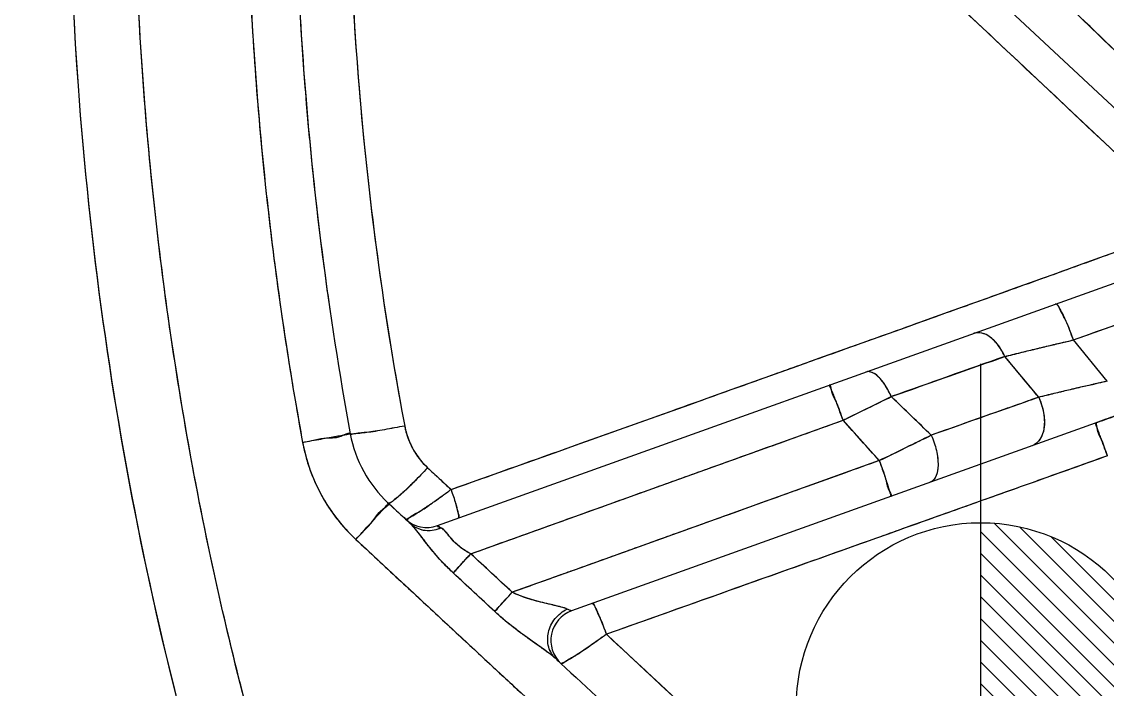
# Model space of a CAD drawing. Header units: millimetres. Extents: x 29875 to 31218, y -21313 to -20364.
# Drawn here: x 30561.32 to 30570.15, y -20668.09 to -20662.67 of the extents above; entities that cross this region are included whole.
import ezdxf

# ---------------------------------------------------------------- set-up
doc = ezdxf.new("R2010")
doc.units = ezdxf.units.MM
doc.header["$LTSCALE"] = 8
doc.linetypes.add('CENTER2', pattern=[1.125, 0.75, -0.125, 0.125, -0.125])
doc.linetypes.add('HIDDEN', pattern=[0.375, 0.25, -0.125])
for name, color, linetype in [('Cav-cor', 30, 'Continuous'), ('PIN', 5, 'Continuous'), ('PRODUCT', 1, 'Continuous'), ('SP', 3, 'Continuous')]:
    doc.layers.add(name, color=color, linetype=linetype)

# ---------------------------------------------------------------- blocks, each defined once
blk = doc.blocks.new('20160826.095208')
at = {"layer": 'SP', "linetype": 'HIDDEN'}
blk.add_circle((0, 0), 16.5, dxfattribs=at)

msp = doc.modelspace()

# ---------------------------------------------------------------- hatches: boundary and pattern name
at = {"layer": 'PIN', "linetype": 'Continuous'}
h = msp.add_hatch(dxfattribs=at)
h.set_pattern_fill('ANSI31', color=3, angle=90, style=0)
h.set_pattern_definition([(135, (63869.637, -41350.5996), (-0.08838834765, -0.08838834765), [])])
h.paths.add_polyline_path([(30569.1198, -20668.2387), (30567.6198, -20668.2387, 0.414214), (30569.1198, -20669.7387)])
h.paths.add_polyline_path([(30569.1198, -20666.7387), (30569.1198, -20668.2387), (30570.6198, -20668.2387, 0.414214)])

# ---------------------------------------------------------------- linework, layer by layer
at = {"layer": 'Cav-cor', "color": 241}
for p, q in [((30570.6943, -20663.8256), (30564.1357, -20657.6991)), ((30564.7031, -20666.7623), (30570.5182, -20664.6784)), ((30569.8723, -20665.254), (30570.3767, -20665.0728)), ((30570.1483, -20665.5887), (30569.8723, -20665.254)), ((30569.5906, -20665.7197), (30569.316, -20665.3881)), ((30568.0209, -20665.8962), (30568.3926, -20665.7145)), ((30568.7174, -20666.0277), (30568.3926, -20665.7145)), ((30564.974, -20666.9913), (30568.0004, -20665.9062)), ((30570.05, -20665.9297), (30565.7936, -20667.455)), ((30568.0004, -20665.9062), (30568.0209, -20665.8962)), ((30568.2947, -20666.2342), (30568.0004, -20665.9062)), ((30564.6229, -20666.2917), (30564.8133, -20666.4691)), ((30568.2947, -20666.2342), (30565.8598, -20667.1073)), ((30564.3034, -20666.5789), (30564.4435, -20666.7091)), ((30564.4831, -20666.7459), (30564.4435, -20666.7091)), ((30565.3112, -20667.304), (30564.974, -20666.9913)), ((30565.1693, -20667.4607), (30564.8322, -20667.1479)), ((30565.8598, -20667.1073), (30565.3112, -20667.304)), ((30565.667, -20667.8456), (30565.7061, -20667.8819))]:
    msp.add_line(p, q, dxfattribs=at)
for centre, radius, start, end in [((29291.1237, -22023.5921), 1866.8926, 46.7398184, 47.0092986), ((30591.0084, -20661.0484), 27.4665, 182.86987, 185.22446), ((29933.2936, -18890.3782), 1885.0242, 289.5737191, 289.7553534), ((30591.0508, -20661.0473), 27.5089, 187.93059, 188.27616), ((30640.2827, -20867.6434), 214.3443, 109.334784, 109.596565), ((30636.6274, -20857.1718), 202.8493, 109.29769, 109.559193), ((30556.4077, -20628.0105), 40.2986, 289.78739, 290.03421), ((30564.9977, -20665.8317), 1.02, 190.42079, 227.10346), ((30565.0449, -20665.8388), 0.619, 190.65881, 227.02321), ((30467.9595, -20460.278), 229.0963, 295.973857, 296.091504), ((30565.0121, -20665.8277), 1.4287, 190.41735, 227.09264), ((30561.1195, -20661.443), 6.2375, 305.50727, 306.31259), ((30561.0228, -20661.3099), 6.402, 304.82005, 305.52013), ((30561.7159, -20662.3122), 5.1835, 303.81742, 304.85682), ((30564.617, -20666.5223), 0.255, 227.10479, 289.71574), ((30564.6254, -20666.539), 0.2633, 288.60502, 293.80273), ((30573.1325, -20660.3591), 10.7441, 217.21835, 217.43569), ((30565.8796, -20667.6951), 0.255, 109.71492, 227.11808), ((32445.2351, -18647.3229), 2759.1556, 227.0732398, 227.1882969)]:
    msp.add_arc(centre, radius, start, end, dxfattribs=at)
for points, knots in [([(30564.9694, -20675.165), (30564.9353, -20675.0338), (30564.5198, -20673.5192), (30562.7843, -20669.729), (30561.2241, -20662.0894), (30562.4022, -20651.9016), (30566.219, -20642.2868), (30571.8196, -20638.9305), (30574.0382, -20637.9756), (30574.4215, -20637.8222)], [0, 0, 0, 0, 0.009599, 0.111218, 0.291735, 0.549911, 0.832713, 0.971362, 1, 1, 1, 1]), ([(30565.4757, -20675.0148), (30565.3734, -20674.6229), (30565.1352, -20673.8476), (30564.7093, -20672.7089), (30564.2576, -20671.5806), (30563.6751, -20670.0682), (30563.0835, -20668.1276), (30562.5834, -20665.7463), (30562.2898, -20663.3304), (30562.1716, -20660.0903), (30562.3767, -20657.658), (30562.6202, -20656.0573)], [0, 0, 0, 0, 0.06251, 0.12503, 0.187554, 0.250078, 0.375091, 0.500111, 0.625131, 0.750149, 1, 1, 1, 1]), ([(30563.487, -20656.4463), (30563.2561, -20658.042), (30563.073, -20660.467), (30563.2385, -20663.6917), (30563.4611, -20665.2925), (30563.607, -20666.086)], [0, 0, 0, 0, 0.499802, 0.749898, 1, 1, 1, 1]), ([(30570.9291, -20663.6006), (30570.4217, -20663.1027), (30569.3969, -20662.1199), (30567.3257, -20660.1812), (30565.7624, -20658.7404), (30564.7191, -20657.7813)], [0, 0, 0, 0, 0.250583, 0.500473, 1, 1, 1, 1]), ([(30563.708, -20657.8592), (30563.527, -20659.6024), (30563.4667, -20662.3178), (30563.8148, -20665.0391), (30563.9945, -20666.0162)], [0, 0, 0, 0, 0.635443, 1, 1, 1, 1]), ([(30564.1198, -20658.0266), (30563.9897, -20659.3462), (30563.8951, -20662.005), (30564.192, -20664.6509), (30564.4366, -20665.9533)], [0, 0, 0, 0, 0.500145, 1, 1, 1, 1]), ([(30569.8723, -20665.254), (30569.8588, -20665.2155), (30569.832, -20665.1443), (30569.796, -20665.0618), (30569.7691, -20665.0093), (30569.7526, -20664.9826), (30569.7413, -20664.9673), (30569.7314, -20664.9604), (30569.7283, -20664.9615)], [0, 0, 0, 0, 0.370656, 0.691393, 0.815815, 0.909615, 0.970302, 1, 1, 1, 1]), ([(30569.3158, -20665.3882), (30569.3013, -20665.3564), (30569.2678, -20665.2987), (30569.204, -20665.2312), (30569.1334, -20665.1926), (30569.083, -20665.1927), (30569.0627, -20665.2)], [0, 0, 0, 0, 0.308108, 0.582649, 0.810049, 1, 1, 1, 1]), ([(30569.3158, -20665.3882), (30569.3586, -20665.3775), (30569.5437, -20665.3313), (30569.7296, -20665.2879), (30569.8723, -20665.254)], [0, 0, 0, 0, 0.231328, 1, 1, 1, 1]), ([(30568.3926, -20665.7145), (30568.379, -20665.6831), (30568.356, -20665.6389), (30568.3186, -20665.5866), (30568.2761, -20665.5381), (30568.2205, -20665.5018), (30568.1856, -20665.5143)], [0, 0, 0, 0, 0.339575, 0.49361, 0.631668, 1, 1, 1, 1]), ([(30568.0004, -20665.9062), (30567.9872, -20665.8694), (30567.9677, -20665.8161), (30567.9421, -20665.7486), (30567.9254, -20665.7058), (30567.9112, -20665.671), (30567.9011, -20665.6474), (30567.8946, -20665.6338), (30567.8911, -20665.6269), (30567.889, -20665.6235), (30567.8872, -20665.6212), (30567.8866, -20665.6214)], [0, 0, 0, 0, 0.381154, 0.554258, 0.705497, 0.82966, 0.921883, 0.954975, 0.979065, 0.993981, 1, 1, 1, 1]), ([(30570.1483, -20665.5887), (30570.0983, -20665.6003), (30569.9121, -20665.6428), (30569.7261, -20665.6865), (30569.5903, -20665.7198)], [0, 0, 0, 0, 0.268343, 1, 1, 1, 1]), ([(30569.5905, -20665.7198), (30569.6089, -20665.7592), (30569.6346, -20665.8403), (30569.6407, -20665.959), (30569.6125, -20666.0593), (30569.5639, -20666.1039), (30569.5382, -20666.1131)], [0, 0, 0, 0, 0.300541, 0.579879, 0.811919, 1, 1, 1, 1]), ([(30570.1492, -20666.1955), (30570.1432, -20666.1788), (30570.1313, -20666.1456), (30570.1137, -20666.0969), (30570.0971, -20666.0514), (30570.0822, -20666.0112), (30570.0712, -20665.9818), (30570.0637, -20665.9623), (30570.0593, -20665.9509), (30570.0557, -20665.9422), (30570.0531, -20665.9352), (30570.0512, -20665.9324), (30570.0504, -20665.9295), (30570.05, -20665.9297)], [0, 0, 0, 0, 0.187623, 0.373079, 0.546575, 0.699759, 0.826511, 0.878126, 0.921076, 0.955032, 0.979689, 0.99475, 1, 1, 1, 1]), ([(30563.607, -20666.086), (30563.6323, -20666.0813), (30563.682, -20666.0722), (30563.7541, -20666.0591), (30563.8203, -20666.047), (30563.8782, -20666.0366), (30563.9202, -20666.029), (30563.9479, -20666.0241), (30563.9641, -20666.0211), (30563.9765, -20666.0193), (30563.9863, -20666.0169), (30563.9906, -20666.0175), (30563.9944, -20666.0156), (30563.9945, -20666.0162)], [0, 0, 0, 0, 0.195914, 0.384787, 0.558249, 0.709263, 0.832854, 0.88287, 0.924365, 0.957074, 0.980747, 0.995137, 1, 1, 1, 1]), ([(30564.4366, -20665.9533), (30564.4089, -20665.9585), (30564.354, -20665.9686), (30564.2736, -20665.9826), (30564.1985, -20665.9949), (30564.132, -20666.0049), (30564.0769, -20666.0124), (30564.039, -20666.0166), (30564.0165, -20666.0182), (30564.005, -20666.0184), (30563.9988, -20666.0181), (30563.9947, -20666.0172), (30563.9945, -20666.0162)], [0, 0, 0, 0, 0.188865, 0.374107, 0.546561, 0.699019, 0.82507, 0.919526, 0.953473, 0.978156, 0.993494, 1, 1, 1, 1]), ([(30568.7174, -20666.0277), (30568.7354, -20666.0678), (30568.7563, -20666.1295), (30568.7705, -20666.2134), (30568.7762, -20666.3002), (30568.7571, -20666.393), (30568.7096, -20666.41)], [0, 0, 0, 0, 0.326635, 0.482126, 0.62464, 1, 1, 1, 1]), ([(30570.1492, -20666.1955), (30569.8094, -20666.3167), (30568.452, -20666.8004), (30567.0943, -20667.2832), (30566.0765, -20667.6453)], [0, 0, 0, 0, 0.250331, 1, 1, 1, 1]), ([(30564.6229, -20666.2917), (30564.5863, -20666.3315), (30564.5319, -20666.3885), (30564.4603, -20666.4589), (30564.413, -20666.503), (30564.3733, -20666.5378), (30564.3405, -20666.5631), (30564.321, -20666.576), (30564.3062, -20666.5815), (30564.3034, -20666.5789)], [0, 0, 0, 0, 0.374301, 0.545334, 0.696057, 0.820586, 0.91428, 0.973689, 1, 1, 1, 1]), ([(30568.2947, -20666.2342), (30568.3079, -20666.2708), (30568.3266, -20666.3242), (30568.3497, -20666.3925), (30568.3639, -20666.436), (30568.375, -20666.4718), (30568.3822, -20666.4963), (30568.3859, -20666.5109), (30568.3875, -20666.5184), (30568.388, -20666.5224), (30568.3881, -20666.5252), (30568.3875, -20666.5254)], [0, 0, 0, 0, 0.381422, 0.55454, 0.705745, 0.829848, 0.922004, 0.955064, 0.979124, 0.994013, 1, 1, 1, 1]), ([(30564.8133, -20666.4691), (30564.8235, -20666.4982), (30564.8377, -20666.5405), (30564.8542, -20666.5947), (30564.8637, -20666.6292), (30564.8705, -20666.6573), (30564.8746, -20666.6796), (30564.8759, -20666.6922), (30564.875, -20666.7007), (30564.873, -20666.7014)], [0, 0, 0, 0, 0.382395, 0.554, 0.703262, 0.825582, 0.916778, 0.974541, 1, 1, 1, 1]), ([(30564.0395, -20666.8741), (30564.057, -20666.8552), (30564.0915, -20666.8179), (30564.1413, -20666.7637), (30564.1869, -20666.7136), (30564.2265, -20666.6697), (30564.255, -20666.6376), (30564.2736, -20666.6162), (30564.2844, -20666.6037), (30564.2925, -20666.5939), (30564.299, -20666.5863), (30564.3013, -20666.5823), (30564.3039, -20666.5794), (30564.3034, -20666.5789)], [0, 0, 0, 0, 0.195511, 0.384154, 0.557516, 0.708523, 0.832172, 0.882232, 0.923781, 0.956553, 0.980307, 0.994817, 1, 1, 1, 1]), ([(30564.4435, -20666.7091), (30564.4446, -20666.7101), (30564.4503, -20666.7089), (30564.459, -20666.7056), (30564.4732, -20666.6986), (30564.5003, -20666.6834), (30564.5436, -20666.6565), (30564.5801, -20666.6324), (30564.6007, -20666.6187)], [0, 0, 0, 0, 0.025017, 0.079458, 0.16458, 0.279783, 0.592855, 1, 1, 1, 1]), ([(30564.5365, -20666.8059), (30564.532, -20666.8002), (30564.5151, -20666.7794), (30564.4974, -20666.7592), (30564.4831, -20666.7459)], [0, 0, 0, 0, 0.272294, 1, 1, 1, 1]), ([(30564.5766, -20666.8577), (30564.5732, -20666.8532), (30564.56, -20666.8358), (30564.5466, -20666.8185), (30564.5365, -20666.8059)], [0, 0, 0, 0, 0.258508, 1, 1, 1, 1]), ([(30564.5561, -20666.7896), (30564.5767, -20666.7968), (30564.6061, -20666.8022), (30564.6355, -20666.8019), (30564.6429, -20666.8015)], [0, 0, 0, 0, 0.745513, 1, 1, 1, 1]), ([(30564.7317, -20666.7799), (30564.7274, -20666.7775), (30564.7204, -20666.7736), (30564.7099, -20666.7675), (30564.7067, -20666.7654), (30564.7025, -20666.7625), (30564.7031, -20666.7623)], [0, 0, 0, 0, 0.437539, 0.757507, 0.946071, 1, 1, 1, 1]), ([(30564.7686, -20666.8115), (30564.7656, -20666.8082), (30564.7545, -20666.7964), (30564.742, -20666.7856), (30564.7317, -20666.7799)], [0, 0, 0, 0, 0.27661, 1, 1, 1, 1]), ([(30564.974, -20666.9913), (30564.9293, -20666.9689), (30564.8679, -20666.9271), (30564.807, -20666.8584), (30564.7814, -20666.8256), (30564.7686, -20666.8115)], [0, 0, 0, 0, 0.54592, 0.792456, 1, 1, 1, 1]), ([(30564.8322, -20667.1479), (30564.7891, -20667.1079), (30564.7081, -20667.0253), (30564.6358, -20666.935), (30564.6013, -20666.8901)], [0, 0, 0, 0, 0.50936, 1, 1, 1, 1]), ([(30564.8322, -20667.148), (30564.8407, -20667.1381), (30564.8874, -20667.0853), (30564.935, -20667.0334), (30564.974, -20666.9913)], [0, 0, 0, 0, 0.185358, 1, 1, 1, 1]), ([(30565.1693, -20667.4607), (30565.1778, -20667.4509), (30565.2245, -20667.3981), (30565.2722, -20667.3461), (30565.3112, -20667.304)], [0, 0, 0, 0, 0.185202, 1, 1, 1, 1]), ([(30565.5748, -20667.3917), (30565.553, -20667.3865), (30565.4632, -20667.3639), (30565.3739, -20667.3355), (30565.3112, -20667.304)], [0, 0, 0, 0, 0.242535, 1, 1, 1, 1]), ([(30565.71, -20667.4244), (30565.6996, -20667.4216), (30565.6546, -20667.4103), (30565.6094, -20667.4001), (30565.5748, -20667.3917)], [0, 0, 0, 0, 0.232373, 1, 1, 1, 1]), ([(30565.6053, -20667.6297), (30565.6144, -20667.5893), (30565.6526, -20667.5117), (30565.7204, -20667.4581), (30565.7582, -20667.4403)], [0, 0, 0, 0, 0.498199, 1, 1, 1, 1]), ([(30565.7582, -20667.4403), (30565.7549, -20667.4387), (30565.7393, -20667.4323), (30565.7229, -20667.4278), (30565.71, -20667.4244)], [0, 0, 0, 0, 0.210787, 1, 1, 1, 1]), ([(30565.7936, -20667.455), (30565.7926, -20667.4554), (30565.7889, -20667.4533), (30565.782, -20667.4512), (30565.7712, -20667.4461), (30565.7629, -20667.4424), (30565.7582, -20667.4403)], [0, 0, 0, 0, 0.08297, 0.28409, 0.594381, 1, 1, 1, 1]), ([(30566.0765, -20667.6453), (30566.0651, -20667.6128), (30566.0476, -20667.5656), (30566.0235, -20667.506), (30566.007, -20667.4678), (30565.9926, -20667.4371), (30565.9799, -20667.4135), (30565.972, -20667.4011), (30565.965, -20667.3936), (30565.9628, -20667.3944)], [0, 0, 0, 0, 0.372289, 0.544167, 0.695572, 0.820845, 0.914782, 0.974353, 1, 1, 1, 1]), ([(30565.5426, -20667.751), (30565.5118, -20667.7291), (30565.383, -20667.6383), (30565.2571, -20667.5423), (30565.1693, -20667.4607)], [0, 0, 0, 0, 0.239714, 1, 1, 1, 1]), ([(30565.6669, -20667.8457), (30565.6392, -20667.8199), (30565.5969, -20667.7496), (30565.5966, -20667.6684), (30565.6053, -20667.6297)], [0, 0, 0, 0, 0.488639, 1, 1, 1, 1]), ([(30566.0765, -20667.6453), (30566.0326, -20667.6775), (30565.9679, -20667.7237), (30565.8837, -20667.7811), (30565.8287, -20667.8173), (30565.7821, -20667.8466), (30565.7464, -20667.8673), (30565.723, -20667.8789), (30565.7114, -20667.8826), (30565.707, -20667.8828), (30565.7061, -20667.8819)], [0, 0, 0, 0, 0.369878, 0.54047, 0.691912, 0.817971, 0.913525, 0.974389, 0.991346, 1, 1, 1, 1]), ([(30565.613, -20667.8019), (30565.6074, -20667.7977), (30565.5842, -20667.7805), (30565.5606, -20667.7637), (30565.5426, -20667.751)], [0, 0, 0, 0, 0.240309, 1, 1, 1, 1]), ([(30565.667, -20667.8456), (30565.6631, -20667.8421), (30565.6457, -20667.8268), (30565.6274, -20667.8127), (30565.613, -20667.8019)], [0, 0, 0, 0, 0.225724, 1, 1, 1, 1]), ([(30565.7061, -20667.8819), (30565.9253, -20668.0855), (30566.7644, -20668.8648), (30568.1308, -20670.1332), (30569.2782, -20671.1978), (30569.8054, -20671.6868)], [0, 0, 0, 0, 0.160438, 0.61428, 1, 1, 1, 1])]:
    msp.add_open_spline(points, degree=3, knots=knots, dxfattribs=at)
for points in [[(30564.4831, -20666.7459), (30564.5039, -20666.7652), (30564.5293, -20666.7803), (30564.5561, -20666.7896)], [(30564.6429, -20666.8015), (30564.6655, -20666.8002), (30564.688, -20666.7957), (30564.7094, -20666.7885)], [(30564.0395, -20666.8741), (30565.873, -20668.5783), (30567.7078, -20670.2811), (30569.5424, -20671.9841)]]:
    msp.add_open_spline(points, degree=3, dxfattribs=at)
at = {"layer": 'PIN', "color": 3, "linetype": 'CENTER2'}
msp.add_line((30569.1198, -20671.4486), (30569.1198, -20665.0287), dxfattribs=at)
at = {"layer": 'PIN', "color": 3, "linetype": 'Continuous'}
msp.add_circle((30569.1198, -20668.2387), 1.5, dxfattribs=at)
at = {"layer": 'PRODUCT'}
for p, q in [((30570.6943, -20663.8256), (30564.1357, -20657.6991)), ((30564.7031, -20666.7623), (30570.5182, -20664.6784)), ((30570.1483, -20665.5887), (30569.8723, -20665.254)), ((30570.05, -20665.9297), (30565.7936, -20667.455))]:
    msp.add_line(p, q, dxfattribs=at)
for centre, radius, start, end in [((30564.9977, -20665.8317), 1.02, 190.42079, 227.10346), ((30564.617, -20666.5223), 0.255, 227.10479, 289.71574), ((30565.8796, -20667.6951), 0.255, 109.71574, 227.11808)]:
    msp.add_arc(centre, radius, start, end, dxfattribs=at)
for points, start_tangent, end_tangent in [([(30564.347, -20673.2524), (30563.3657, -20670.7121), (30561.7841, -20663.1889), (30562.0988, -20655.9754)], (-0.352455, 0.935829), (0.150459, 0.988616)), ([(30565.4757, -20675.0148), (30565.3719, -20674.637), (30565.2605, -20674.2682), (30565.1392, -20673.8973), (30565.0056, -20673.5139), (30564.8566, -20673.1079), (30564.689, -20672.6693), (30564.5009, -20672.1894), (30564.2921, -20671.6611), (30564.0641, -20671.0749), (30563.822, -20670.421), (30563.5751, -20669.6946), (30563.3295, -20668.8921), (30563.0893, -20668.004), (30562.861, -20667.0242), (30562.6574, -20665.9734), (30562.4876, -20664.8696), (30562.3559, -20663.7019), (30562.2677, -20662.4417), (30562.2336, -20661.056), (30562.2692, -20659.5344), (30562.3911, -20657.8786), (30562.6202, -20656.0573)], (-0.252615, 0.967567), (0.150383, 0.988628)), ([(30563.487, -20656.4463), (30563.2957, -20658.0234), (30563.1891, -20659.4392), (30563.1488, -20660.7163), (30563.1597, -20661.8586), (30563.2084, -20662.8809), (30563.2847, -20663.8048), (30563.3806, -20664.6407), (30563.4894, -20665.3977), (30563.607, -20666.086)], (-0.14318, -0.989697), (0.180825, -0.983515)), ([(30570.9291, -20663.6006), (30569.5869, -20662.3061), (30568.1045, -20660.9116), (30566.4885, -20659.4117), (30564.7191, -20657.7813)], (-0.713792, 0.700358), (-0.73618, 0.676785)), ([(30563.708, -20657.8591), (30563.7033, -20657.9042), (30563.6153, -20663.0557), (30563.9945, -20666.0162)], (-0.103232, -0.994657), (0.180876, -0.983506)), ([(30564.1198, -20658.0266), (30564.012, -20659.4568), (30563.973, -20660.9581), (30564.0108, -20662.3951), (30564.1102, -20663.6879), (30564.2558, -20664.8679), (30564.4366, -20665.9533)], (-0.098141, -0.995172), (0.184565, -0.98282)), ([(30570.5284, -20664.029), (30569.8167, -20663.3594), (30569.0452, -20662.6348), (30568.2106, -20661.8519), (30567.3096, -20661.0079), (30566.3379, -20660.0988), (30565.2812, -20659.1112), (30564.2933, -20658.1886)], (-0.728076, 0.685496), (-0.730966, 0.682414)), ([(30563.6559, -20663.5494), (30563.6792, -20663.7926)], (0.091052, -0.995846), (0.099882, -0.994999)), ([(30563.6792, -20663.7926), (30563.805, -20664.8427)], (0.099882, -0.994999), (0.137974, -0.990436)), ([(30569.9237, -20664.6443), (30570.1549, -20664.5611)], (0.941051, 0.338264), (0.9409, 0.338684)), ([(30569.6498, -20664.7427), (30569.9237, -20664.6443)], (0.941208, 0.337828), (0.941051, 0.338264)), ([(30568.9843, -20664.9812), (30569.3639, -20664.8452), (30569.6498, -20664.7427)], (0.941504, 0.337001), (0.941208, 0.337828)), ([(30563.805, -20664.8427), (30563.8284, -20665.007)], (0.137974, -0.990436), (0.143945, -0.989586)), ([(30569.8723, -20665.254), (30569.8142, -20665.1043), (30569.7611, -20664.9965), (30569.7283, -20664.9615)], (-0.33066, 0.94375), (-0.941062, -0.338235)), ([(30568.7568, -20665.0626), (30568.9843, -20664.9812)], (0.941582, 0.336784), (0.941504, 0.337001)), ([(30568.0983, -20665.2979), (30568.7568, -20665.0626)], (0.941753, 0.336304), (0.941582, 0.336784)), ([(30569.8723, -20665.254), (30570.1248, -20665.1633), (30570.3767, -20665.0728)], (0.941153, 0.337981), (0.941069, 0.338214)), ([(30569.3158, -20665.3882), (30569.2415, -20665.2725), (30569.1504, -20665.2048), (30569.0627, -20665.2)], (-0.413909, 0.910318), (-0.941763, -0.336277)), ([(30567.8082, -20665.4015), (30568.0983, -20665.2979)], (0.941807, 0.336155), (0.941753, 0.336304)), ([(30569.3158, -20665.3882), (30569.4382, -20665.3577), (30569.5558, -20665.3291), (30569.6678, -20665.3023), (30569.7734, -20665.2774), (30569.8723, -20665.254)], (0.970084, 0.242768), (0.972939, 0.231063)), ([(30564.8133, -20666.4691), (30565.7497, -20666.1355), (30566.6025, -20665.8316), (30567.3829, -20665.5533), (30567.8082, -20665.4015)], (0.942005, 0.3356), (0.941807, 0.336155)), ([(30568.3926, -20665.7145), (30568.7078, -20665.6025), (30569.0158, -20665.4937), (30569.316, -20665.3881)], (0.942081, 0.335386), (0.943664, 0.330905)), ([(30569.5905, -20665.7198), (30569.4534, -20665.5542), (30569.316, -20665.3881)], (-0.637708, 0.770278), (-0.637599, 0.770369)), ([(30568.3926, -20665.7145), (30568.3264, -20665.5979), (30568.252, -20665.526), (30568.1856, -20665.5143)], (-0.399134, 0.916893), (-0.941379, -0.33735)), ([(30568.0004, -20665.9062), (30567.9474, -20665.7625), (30567.9057, -20665.6582), (30567.8866, -20665.6214)], (-0.337315, 0.941392), (-0.942385, -0.33453)), ([(30570.1483, -20665.5887), (30570.0505, -20665.6112), (30569.9453, -20665.6354), (30569.8331, -20665.6615), (30569.7145, -20665.6896), (30569.5903, -20665.7198)], (-0.974237, -0.225525), (-0.971215, -0.238203)), ([(30568.2021, -20665.8077), (30568.3926, -20665.7145)], (0.89843, 0.439118), (0.897936, 0.440126)), ([(30568.7174, -20666.0277), (30568.5561, -20665.872), (30568.3926, -20665.7145)], (-0.719317, 0.694682), (-0.720171, 0.693797)), ([(30569.5905, -20665.7198), (30569.421, -20665.7792)], (-0.94388, -0.330288), (-0.943493, -0.331393)), ([(30569.5905, -20665.7198), (30569.6353, -20665.8863), (30569.6158, -20666.0331), (30569.5382, -20666.1131)], (0.422755, -0.906244), (-0.941659, -0.336568)), ([(30568.0208, -20665.8962), (30568.2021, -20665.8077)], (0.898787, 0.438385), (0.89843, 0.439118)), ([(30569.421, -20665.7792), (30569.3067, -20665.8194), (30569.0155, -20665.9221), (30568.7174, -20666.0277)], (-0.943493, -0.331393), (-0.942297, -0.334779)), ([(30564.974, -20666.9913), (30565.5343, -20666.7904), (30566.0408, -20666.6088), (30566.504, -20666.4427), (30566.9261, -20666.2914), (30567.3125, -20666.1528), (30567.6686, -20666.0251), (30568.0004, -20665.9062)], (0.941331, 0.337485), (0.941333, 0.337478)), ([(30568.0004, -20665.9062), (30568.0208, -20665.8962)], (0.898833, 0.438291), (0.898787, 0.438385)), ([(30568.2947, -20666.2342), (30568.1486, -20666.0712), (30568.0004, -20665.9062)], (-0.667328, 0.744764), (-0.668412, 0.743791)), ([(30570.2132, -20665.8706), (30570.1364, -20665.8985), (30570.05, -20665.9297)], (-0.939908, -0.341426), (-0.941371, -0.337374)), ([(30570.1492, -20666.1955), (30570.1019, -20666.0645), (30570.065, -20665.9658), (30570.05, -20665.9297)], (-0.335797, 0.941935), (-0.941107, -0.33811)), ([(30563.607, -20666.086), (30563.8017, -20666.0504), (30563.943, -20666.025), (30563.9945, -20666.0162)], (0.983528, 0.180754), (0.18089, -0.983503)), ([(30564.4366, -20665.9533), (30564.2717, -20665.9828), (30564.1281, -20666.0053), (30564.0301, -20666.0171), (30563.9945, -20666.0162)], (-0.98274, -0.184993), (-0.180889, 0.983503)), ([(30564.4366, -20665.9533), (30564.4723, -20666.0739), (30564.5357, -20666.1908), (30564.6229, -20666.2917)], (0.184626, -0.982809), (0.731512, -0.681828)), ([(30568.7174, -20666.0277), (30568.5132, -20666.1276), (30568.2947, -20666.2342)], (-0.898081, -0.439831), (-0.898989, -0.437972)), ([(30568.7174, -20666.0277), (30568.7591, -20666.1528), (30568.7724, -20666.2722), (30568.7548, -20666.3636), (30568.7096, -20666.41)], (0.408477, -0.912769), (-0.941339, -0.337463)), ([(30563.607, -20666.086), (30563.6477, -20666.2511), (30563.7126, -20666.4212), (30563.802, -20666.5871), (30563.9129, -20666.7403), (30564.0395, -20666.8741)], (0.180814, -0.983517), (0.73247, -0.6808)), ([(30570.1492, -20666.1955), (30569.6332, -20666.3795)], (-0.94184, -0.336063), (-0.941967, -0.335706)), ([(30564.6229, -20666.2917), (30564.5108, -20666.4089), (30564.4101, -20666.5052), (30564.337, -20666.5651)], (-0.677284, -0.735721), (-0.75345, -0.657505)), ([(30564.6229, -20666.2917), (30564.7183, -20666.3806), (30564.8133, -20666.4691)], (0.731543, -0.681796), (0.731613, -0.68172)), ([(30568.2947, -20666.2342), (30568.0123, -20666.3354), (30567.708, -20666.4445), (30567.3797, -20666.5622), (30567.0254, -20666.6893), (30566.643, -20666.8264), (30566.231, -20666.9742), (30565.7882, -20667.1329), (30565.6906, -20667.1679)], (-0.941337, -0.337467), (-0.941318, -0.337521)), ([(30568.2947, -20666.2342), (30568.3449, -20666.3785), (30568.3789, -20666.4851), (30568.3875, -20666.5254)], (0.3373, -0.941397), (-0.941377, -0.337358)), ([(30569.6332, -20666.3795), (30569.2463, -20666.5173), (30568.8038, -20666.6749)], (-0.941967, -0.335706), (-0.942079, -0.335391)), ([(30564.7431, -20666.5196), (30564.8133, -20666.4691)], (0.815849, 0.578265), (0.805713, 0.592306)), ([(30564.8133, -20666.4691), (30564.8508, -20666.5838), (30564.8725, -20666.6681)], (0.332125, -0.943235), (0.328751, -0.944417)), ([(30564.6784, -20666.5656), (30564.7431, -20666.5196)], (0.812425, 0.583066), (0.815849, 0.578265)), ([(30564.0395, -20666.8741), (30564.174, -20666.7277), (30564.2703, -20666.62), (30564.3022, -20666.5957)], (0.680275, 0.732957), (0.659428, 0.751768)), ([(30564.3022, -20666.5957), (30564.3034, -20666.5789)], (0.659428, 0.751768), (-0.732584, 0.680677)), ([(30564.337, -20666.5651), (30564.3034, -20666.5789)], (-0.75345, -0.657505), (-0.73262, 0.680637)), ([(30564.3034, -20666.5789), (30564.3942, -20666.6633), (30564.4435, -20666.7091)], (0.732584, -0.680677), (0.7326, -0.68066)), ([(30564.4435, -20666.7091), (30564.4763, -20666.6967), (30564.5592, -20666.6461)], (0.726345, -0.687331), (0.871449, 0.490485)), ([(30564.5592, -20666.6461), (30564.6052, -20666.6174)], (0.871449, 0.490485), (0.829682, 0.558237)), ([(30564.6052, -20666.6174), (30564.6784, -20666.5656)], (0.829682, 0.558237), (0.812425, 0.583066)), ([(30564.4435, -20666.7091), (30564.4831, -20666.7459)], (0.7326, -0.68066), (0.732604, -0.680655)), ([(30564.8725, -20666.6681), (30564.873, -20666.7014)], (0.328751, -0.944417), (-0.941461, -0.337122)), ([(30568.8038, -20666.6749), (30568.4816, -20666.7896)], (-0.942079, -0.335391), (-0.942106, -0.335315)), ([(30564.4831, -20666.7459), (30564.5561, -20666.7896)], (0.73257, -0.680691), (0.943954, -0.330077)), ([(30564.5365, -20666.8059), (30564.4831, -20666.7459)], (-0.621308, 0.783567), (-0.732449, 0.680822)), ([(30564.5775, -20666.8589), (30564.5365, -20666.8059)], (-0.605888, 0.79555), (-0.621308, 0.783567)), ([(30564.5561, -20666.7896), (30564.6429, -20666.8015)], (0.943954, -0.330077), (0.998447, 0.055717)), ([(30564.6429, -20666.8015), (30564.7097, -20666.7884)], (0.998447, 0.055717), (0.947247, 0.320506)), ([(30564.7317, -20666.7799), (30564.7077, -20666.7676)], (-0.875009, 0.484106), (0.750679, 0.660667)), ([(30564.7097, -20666.7884), (30564.7317, -20666.7799)], (0.947247, 0.320506), (0.914927, 0.40362)), ([(30564.974, -20666.9913), (30564.9135, -20666.9561), (30564.8567, -20666.9108), (30564.8085, -20666.8592), (30564.7686, -20666.8115), (30564.7317, -20666.7799)], (-0.893502, 0.449059), (-0.875957, 0.48239)), ([(30568.4816, -20666.7896), (30568.2712, -20666.8645), (30567.2177, -20667.2393), (30566.0765, -20667.6453)], (-0.942106, -0.335315), (-0.942153, -0.335182)), ([(30564.0395, -20666.8741), (30564.3876, -20667.1977), (30564.7079, -20667.4952), (30565.0038, -20667.7702), (30565.2767, -20668.0238), (30565.3974, -20668.1358)], (0.732479, -0.68079), (0.732664, -0.680591)), ([(30564.8322, -20667.1479), (30564.7552, -20667.0722), (30564.676, -20666.9837), (30564.6013, -20666.8901), (30564.5775, -20666.8589)], (-0.732855, 0.680384), (-0.605888, 0.79555)), ([(30564.8322, -20667.148), (30564.8685, -20667.1068), (30564.9176, -20667.0526), (30564.974, -20666.9913)], (0.654569, 0.756003), (0.679525, 0.733653)), ([(30565.3112, -20667.304), (30565.1429, -20667.1479), (30564.974, -20666.9913)], (-0.733323, 0.679881), (-0.733355, 0.679846)), ([(30565.1693, -20667.4607), (30565.001, -20667.3046), (30564.8322, -20667.1479)], (-0.732988, 0.680241), (-0.732996, 0.680233)), ([(30565.6906, -20667.1679), (30565.3112, -20667.304)], (-0.941318, -0.337521), (-0.941328, -0.337494)), ([(30565.1693, -20667.4607), (30565.2056, -20667.4196), (30565.2548, -20667.3653), (30565.3112, -20667.304)], (0.654489, 0.756072), (0.67957, 0.733611)), ([(30565.5044, -20667.3738), (30565.4359, -20667.3537), (30565.371, -20667.3306), (30565.3112, -20667.304)], (-0.965127, 0.261782), (-0.893363, 0.449335)), ([(30565.6447, -20667.4083), (30565.5748, -20667.3917), (30565.5044, -20667.3738)], (-0.972879, 0.231313), (-0.965127, 0.261782)), ([(30565.6053, -20667.6297), (30565.6598, -20667.5179), (30565.7582, -20667.4403)], (0.219058, 0.975712), (0.904386, 0.426716)), ([(30565.7582, -20667.4403), (30565.71, -20667.4244), (30565.6447, -20667.4083)], (-0.903376, 0.42885), (-0.972879, 0.231313)), ([(30565.7936, -20667.455), (30565.7841, -20667.4518), (30565.7582, -20667.4403)], (-0.940843, -0.338844), (-0.908763, 0.417313)), ([(30566.0765, -20667.6453), (30566.0285, -20667.5185), (30565.9865, -20667.4257), (30565.9628, -20667.3944)], (-0.330986, 0.943636), (-0.941565, -0.33683)), ([(30565.4675, -20667.6976), (30565.391, -20667.6421), (30565.315, -20667.5844), (30565.2407, -20667.524), (30565.1693, -20667.4607)], (-0.813727, 0.581247), (-0.733027, 0.6802)), ([(30565.5426, -20667.751), (30565.4675, -20667.6976)], (-0.815303, 0.579035), (-0.813727, 0.581247)), ([(30565.6079, -20667.7486), (30565.6053, -20667.6297)], (-0.27752, 0.96072), (0.219058, 0.975712)), ([(30566.0765, -20667.6453), (30565.9419, -20667.7413)], (-0.805631, -0.592418), (-0.815073, -0.579358)), ([(30566.0765, -20667.6453), (30567.4926, -20668.9614), (30568.8452, -20670.2166), (30570.1373, -20671.4148)], (0.732139, -0.681155), (0.73331, -0.679895)), ([(30565.5669, -20667.7683), (30565.5426, -20667.751)], (-0.813057, 0.582184), (-0.815303, 0.579035)), ([(30565.667, -20667.8456), (30565.613, -20667.8019), (30565.5669, -20667.7683)], (-0.737299, 0.675567), (-0.813057, 0.582184)), ([(30565.6669, -20667.8457), (30565.6079, -20667.7486)], (-0.732826, 0.680416), (-0.27752, 0.96072)), ([(30565.9419, -20667.7413), (30565.8228, -20667.8208), (30565.7396, -20667.8705), (30565.7061, -20667.8819)], (-0.815073, -0.579358), (-0.727209, 0.686416)), ([(30565.667, -20667.8456), (30565.7061, -20667.8819)], (0.732732, -0.680517), (0.732737, -0.680512)), ([(30565.7061, -20667.8819), (30566.3636, -20668.4925), (30568.224, -20670.2195), (30569.8054, -20671.6868)], (0.732737, -0.680512), (0.733141, -0.680077))]:
    msp.add_spline(points, degree=3, dxfattribs=dict(at, start_tangent=start_tangent, end_tangent=end_tangent))

# ---------------------------------------------------------------- block references
at = {"layer": 'SP'}
msp.add_blockref('20160826.095208', (30552.8198, -20683.2387), dxfattribs=at)

doc.saveas('drawing.dxf')
